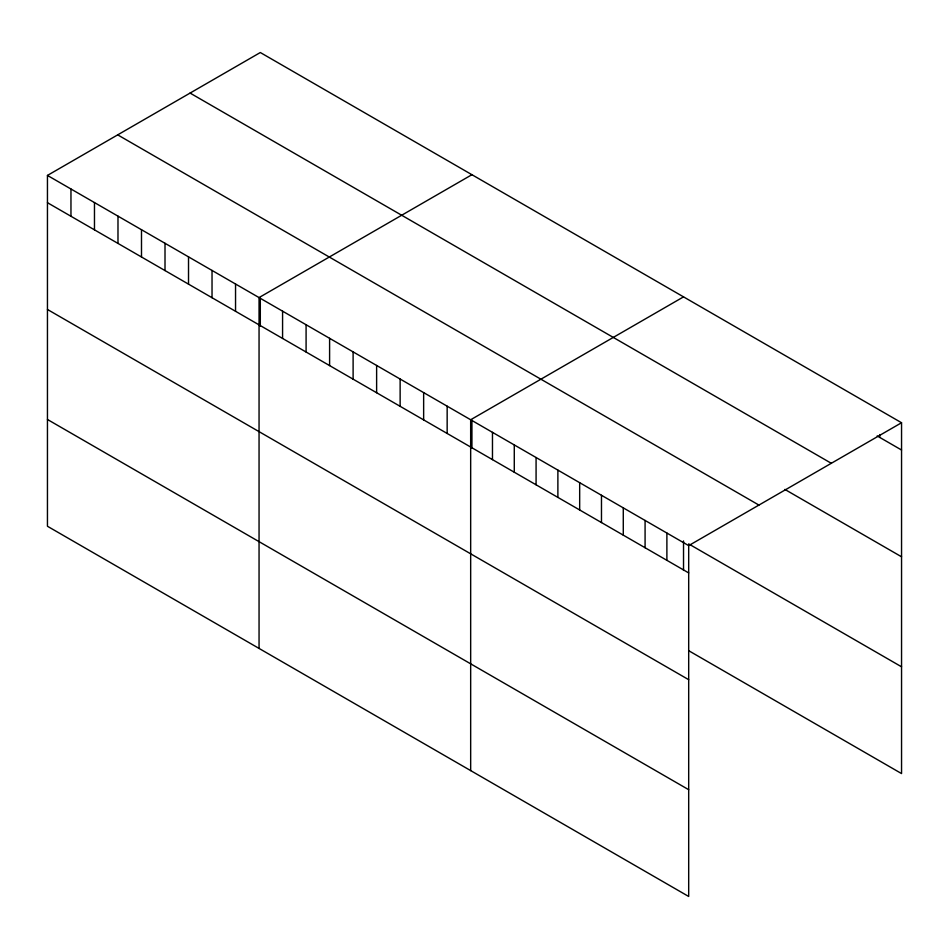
<?xml version="1.0" encoding="UTF-8"?>
<svg xmlns="http://www.w3.org/2000/svg" width="949" height="949" viewBox="0 0 949 949"><rect width="100%" height="100%" fill="white"/><g stroke="black" fill="none" stroke-linecap="round" stroke-linejoin="round"><path stroke-width="1.42" d="M47.45 175.423L688.689 545.628L688.689 896.473L47.45 526.256L47.45 175.423L260.311 52.527L901.55 422.744L901.55 773.577L688.654 650.67M471.926 174.699L259.053 297.583L259.053 648.428M683.529 296.871L470.668 419.755L470.668 770.6M688.689 545.628L901.55 422.744M877.184 435.947L901.55 450.016M190.073 93.073L831.3 463.29M784.847 489.411L901.55 556.79M117.7 134.865L758.927 505.082M688.654 543.896L901.55 666.803M47.45 202.695L688.689 572.911M47.45 309.469L688.689 679.686M47.45 419.482L688.689 789.698M879.747 434.559L879.747 437.43M683.529 540.93L683.529 570.432M666.886 533.041L666.886 560.325M645.083 520.455L645.083 547.739M623.279 507.869L623.279 535.141M601.476 495.283L601.476 522.555M579.673 482.697L579.673 509.969M557.882 470.111L557.882 497.383M536.078 457.525L536.078 484.797M514.275 444.939L514.275 472.211M492.472 432.353L492.472 459.624M471.926 420.17L471.926 448.26M447.157 406.184L447.157 433.456M423.645 392.613L423.645 419.885M400.134 379.031L400.134 406.314M376.623 365.46L376.623 392.732M353.111 351.889L353.111 379.161M329.6 338.307L329.6 365.59M306.088 324.736L306.088 352.008M282.577 311.165L282.577 338.437M260.311 297.998L260.311 326.088M235.542 284.012L235.542 311.284M212.03 270.441L212.03 297.713M188.519 256.859L188.519 284.142M165.007 243.288L165.007 270.56M141.496 229.717L141.496 256.989M117.984 216.147L117.984 243.418M94.473 202.564L94.473 229.848M70.961 188.993L70.961 216.265"/></g></svg>
